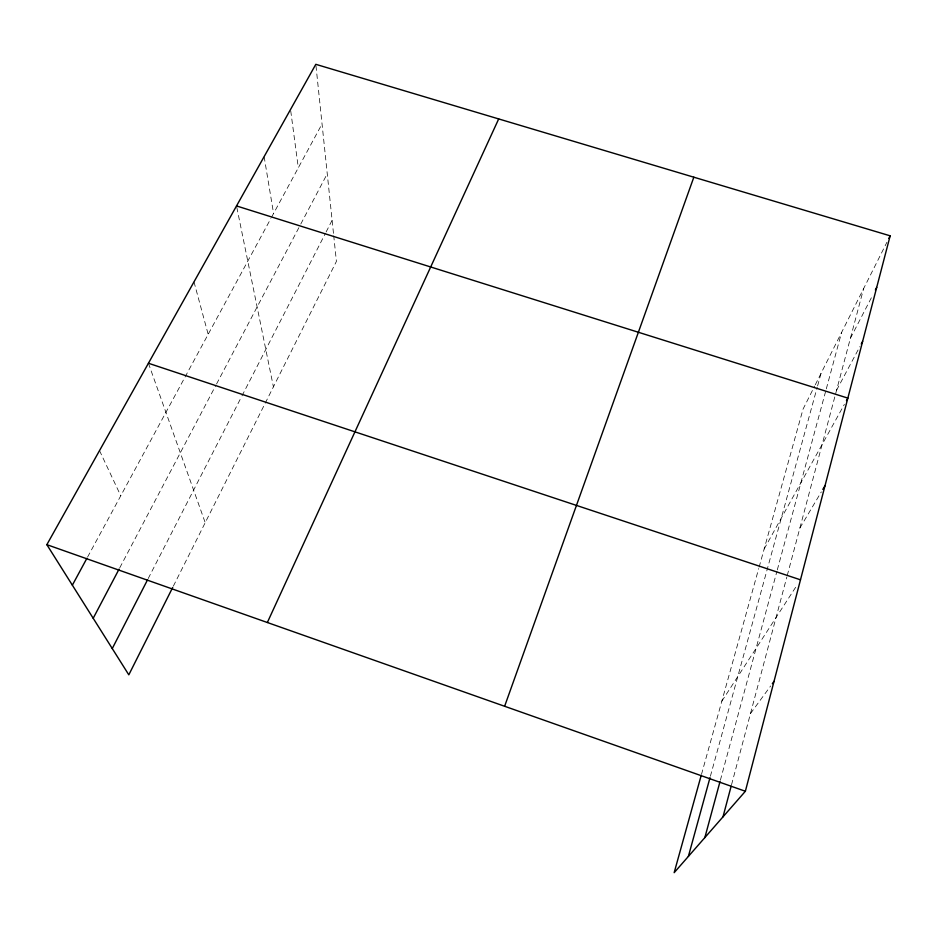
<?xml version="1.0" encoding="UTF-8"?>
<svg xmlns="http://www.w3.org/2000/svg" width="937" height="937" viewBox="0 0 937 937"><rect width="100%" height="100%" fill="white"/><g stroke="black" fill="none" stroke-linecap="round" stroke-linejoin="round"><path stroke-width="0.7" stroke-dasharray="4.68 3.51" d="M731.539 784.737L786.846 576.981M787.221 575.587L863.621 288.608M720.366 780.263L776.925 571.312M777.3 569.907L825.93 390.26M826.305 388.867L841.567 332.494M710.387 776.269L817.205 387.332M817.591 385.927L821.07 373.277M701.473 774.442L758.712 568.536M759.111 567.143L803.032 409.153L814.628 386.091M173.333 586.164L336.406 261.411L333.748 235.89M815.272 384.814L886.917 242.261M148.198 578.551L241.324 397.147M241.992 395.859L325.467 233.254M326.123 231.954L332.108 220.3M850.386 338.316L872.757 295.061M119.772 567.787L215.873 385.283M216.541 384.018L300.121 225.302M300.789 224.037L327.247 173.767M836.565 390.237L859.873 346.596M87.574 557.082L270.863 218.497M271.543 217.243L322.047 123.942M764.147 549.023L844.378 404.374M799.87 528.058L821.327 491.89M721.83 701.204L797.34 584.676M750.49 713.537L770.659 685.978M99.521 450.615L120.756 495.778M148.433 363.251L205.215 522.67M193.994 281.885L208.166 334.298M236.815 207.358L273.417 386.864M264.129 156.631L273.581 213.472M290.728 110.894L298.306 167.782M315.968 65.777L333.595 234.473"/><path stroke-width="1.41" d="M701.075 775.848L674.16 872.675L745.372 791.261L890.15 235.819L315.816 64.325L46.85 544.666L128.814 674.839L172.689 587.464M722.989 816.853L731.165 786.131M704.858 837.584L719.991 781.657M688.379 856.418L710 777.675M504.621 706.275L693.837 177.198M267.35 622.508L498.695 118.929M888.862 238.396L890.15 235.819M112.264 648.556L147.531 579.851M875.381 289.966L876.704 287.425M93.196 618.268L119.093 569.087M861.244 344.031L862.614 341.455M72.36 585.18L86.872 558.358M846.462 400.614L847.844 398.108L236.522 205.941M822.815 489.395L825.028 485.647M772.334 683.682L774.009 681.386M148.433 363.251L800.491 579.816M46.85 544.666L745.372 791.261"/></g></svg>
